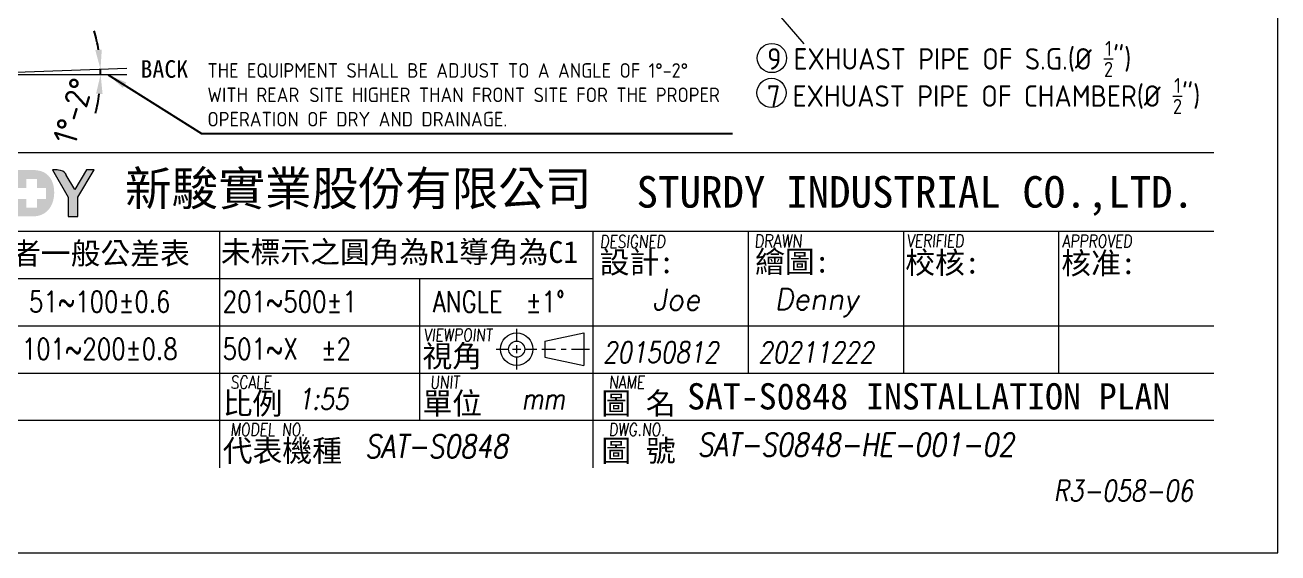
# Model space of a CAD drawing. Header units: millimetres. Extents: x -96603 to 124772, y -7961 to 34801.
# Drawn here: x 9386 to 15811, y 0 to 2709 of the extents above; entities that cross this region are included whole.
import ezdxf

# ---------------------------------------------------------------- set-up
doc = ezdxf.new("R2010")
doc.units = ezdxf.units.MM
doc.layers.get('0').update_dxf_attribs({"lineweight": 15})
for name, color, linetype, lineweight in [('D', 3, 'Continuous', 13), ('F', 7, 'Continuous', 15), ('T', 4, 'Continuous', 15)]:
    doc.layers.add(name, color=color, linetype=linetype, lineweight=lineweight)
doc.styles.get("Standard").update_dxf_attribs({"font": 'KAIU.TTF'})
doc.styles.add('STU25', font='isocp2.shx')
doc.styles.add('Text', font='romans.shx', dxfattribs={"width": 0.8, "oblique": 10})
doc.dimstyles.new('STU25', dxfattribs={"dimscale": 50, "dimtxt": 2.5, "dimasz": 2, "dimexe": 0.6, "dimexo": 1, "dimgap": 1, "dimtad": 1, "dimdsep": 46, "dimtxsty": 'STU25', "dimcen": 2, "dimazin": 2, "dimtfac": 1, "dimtmove": 0, "dimatfit": 3, "dimfxl": 0, "dimtolj": 1, "dimtzin": 0, "dimarcsym": 0})
doc.dimstyles.new('STU25$7', dxfattribs={"dimscale": 50, "dimtxt": 2.5, "dimasz": 2, "dimexe": 1.25, "dimexo": 0.625, "dimgap": 1, "dimtad": 1, "dimdec": 4, "dimdsep": 46, "dimtxsty": 'STU25', "dimcen": 2.5, "dimazin": 2, "dimtfac": 1, "dimtdec": 4, "dimtmove": 0, "dimatfit": 3, "dimfxl": 0, "dimtolj": 1, "dimtzin": 0, "dimarcsym": 0})

# ---------------------------------------------------------------- blocks, each defined once
blk = doc.blocks.new('新駿LOGO')
at = {"layer": 'F'}
h = blk.add_hatch(color=256, dxfattribs=at)
edge = h.paths.add_edge_path()
edge.add_spline(control_points=[(-514.87, -439.2), (-514.87, -439.2), (-514.87, -443.62), (-514.87, -443.62)], knot_values=[0, 0, 0, 0, 1, 1, 1, 1], degree=3, periodic=0)
edge.add_spline(control_points=[(-514.87, -443.62), (-514.87, -443.62), (-513.05, -443.62), (-513.05, -443.62)], knot_values=[8, 8, 8, 8, 9, 9, 9, 9], degree=3, periodic=0)
edge.add_spline(control_points=[(-513.05, -443.62), (-512.51, -443.62), (-512.09, -443.52), (-511.79, -443.32)], knot_values=[7, 7, 7, 7, 8, 8, 8, 8], degree=3, periodic=0)
edge.add_spline(control_points=[(-511.79, -443.32), (-511.48, -443.12), (-511.25, -442.85), (-511.09, -442.5)], knot_values=[6, 6, 6, 6, 7, 7, 7, 7], degree=3, periodic=0)
edge.add_spline(control_points=[(-511.09, -442.5), (-510.93, -442.15), (-510.85, -441.76), (-510.85, -441.32)], knot_values=[5, 5, 5, 5, 6, 6, 6, 6], degree=3, periodic=0)
edge.add_spline(control_points=[(-510.85, -441.32), (-510.85, -440.87), (-510.93, -440.49), (-511.1, -440.17)], knot_values=[4, 4, 4, 4, 5, 5, 5, 5], degree=3, periodic=0)
edge.add_spline(control_points=[(-511.1, -440.17), (-511.27, -439.85), (-511.49, -439.61), (-511.78, -439.45)], knot_values=[3, 3, 3, 3, 4, 4, 4, 4], degree=3, periodic=0)
edge.add_spline(control_points=[(-511.78, -439.45), (-512.06, -439.29), (-512.46, -439.2), (-512.97, -439.2)], knot_values=[2, 2, 2, 2, 3, 3, 3, 3], degree=3, periodic=0)
edge.add_spline(control_points=[(-512.97, -439.2), (-512.97, -439.2), (-514.87, -439.2), (-514.87, -439.2)], knot_values=[1, 1, 1, 1, 2, 2, 2, 2], degree=3, periodic=0)
h.paths.add_polyline_path([(-514.34, -441.95), (-513.51, -441.95), (-513.51, -442.77), (-512.48, -442.77), (-512.48, -441.95), (-511.64, -441.95), (-511.64, -440.92), (-512.48, -440.92), (-512.48, -440.07), (-513.51, -440.07), (-513.51, -440.92), (-514.34, -440.92)], flags=16)
h = blk.add_hatch(color=256, dxfattribs=at)
edge = h.paths.add_edge_path()
edge.add_spline(control_points=[(-509.51, -443.62), (-509.51, -443.62), (-509.51, -441.77), (-509.51, -441.77), (-509.51, -441.77), (-511, -439.2), (-511, -439.2), (-511, -439.2), (-510.64, -439.2), (-510.64, -439.2), (-510.64, -439.2), (-510.3, -439.19), (-510.04, -439.32), (-509.79, -439.45), (-509.71, -439.68), (-509.71, -439.68), (-509.71, -439.68), (-508.9, -441.07), (-508.9, -441.07), (-508.9, -441.07), (-507.78, -439.2), (-507.78, -439.2), (-507.78, -439.2), (-507.05, -439.2), (-507.05, -439.2), (-507.05, -439.2), (-508.59, -441.77), (-508.59, -441.77), (-508.59, -441.77), (-508.59, -443.62), (-508.59, -443.62), (-508.59, -443.62), (-509.51, -443.62), (-509.51, -443.62)], knot_values=[0, 0, 0, 0, 1, 1, 1, 2, 2, 2, 3, 3, 3, 4, 4, 4, 5, 5, 5, 6, 6, 6, 7, 7, 7, 8, 8, 8, 9, 9, 9, 10, 10, 10, 11, 11, 11, 11], degree=3, periodic=0)
at = {"layer": 'F', "lineweight": 0}
blk.add_open_spline([(-509.51, -443.62), (-509.51, -443.62), (-509.51, -441.77), (-509.51, -441.77), (-509.51, -441.77), (-511, -439.2), (-511, -439.2), (-511, -439.2), (-510.64, -439.2), (-510.64, -439.2), (-510.64, -439.2), (-510.3, -439.19), (-510.04, -439.32), (-509.79, -439.45), (-509.71, -439.68), (-509.71, -439.68), (-509.71, -439.68), (-508.9, -441.07), (-508.9, -441.07), (-508.9, -441.07), (-507.78, -439.2), (-507.78, -439.2), (-507.78, -439.2), (-507.05, -439.2), (-507.05, -439.2), (-507.05, -439.2), (-508.59, -441.77), (-508.59, -441.77), (-508.59, -441.77), (-508.59, -443.62), (-508.59, -443.62), (-508.59, -443.62), (-509.51, -443.62), (-509.51, -443.62)], degree=3, knots=[0, 0, 0, 0, 1, 1, 1, 2, 2, 2, 3, 3, 3, 4, 4, 4, 5, 5, 5, 6, 6, 6, 7, 7, 7, 8, 8, 8, 9, 9, 9, 10, 10, 10, 11, 11, 11, 11], dxfattribs=at)
at = {"attachment_point": 1, "style": 'STU25'}
for s, insert, char_height in [('{\\f標楷體|b0|i0|c136|p65;新駿實業股份有限公司}', (-504.12, -439.33), 3.25), ('{\\f標楷體|b0|i0|c136|p65;STURDY\\H0.9667x; \\H1.034x;INDUSTRIAL CO.,LTD.}', (-455.51, -439.78), 3)]:
    blk.add_mtext(s, dxfattribs=dict(at, insert=insert, char_height=char_height))
blk = doc.blocks.new('*D17')
at = {"layer": 'D', "color": 0, "lineweight": -2}
for start, end in [(9.48914, 16.97828), (0, 2), (345.02172, 352.51086)]:
    blk.add_arc((9008, 2455.7), 765.6, start, end, dxfattribs=at)
at = {"layer": 'D', "color": 0}
for points in [[(9779.7, 2583.6), (9746.5, 2580.2), (9773.1, 2482.4)], [(9750.4, 2357), (9783.7, 2354.8), (9773.6, 2455.7)]]:
    blk.add_solid(points, dxfattribs=at)
at = {"layer": 'Defpoints', "color": 0}
for p in [(9008, 2455.7), (9008, 2455.7), (9773.4, 2473.5), (9908.4, 2487.1), (9909, 2455.7)]:
    blk.add_point(p, dxfattribs=at)
at = {"layer": 'D', "color": 0, "insert": (9633.6, 2268.3), "char_height": 125, "attachment_point": 5, "rotation": 73.3286, "style": 'STU25'}
blk.add_mtext('\\A1;1%%D-2%%D', dxfattribs=at)

msp = doc.modelspace()

# ---------------------------------------------------------------- linework, layer by layer
for q in [(9908.418, 2487.113), (9908.966, 2455.668)]:
    msp.add_line((9007.966, 2455.668), q)
at = {"layer": 'D'}
msp.add_line((12672.039, 3437.649), (13379.54, 2612.183), dxfattribs=at)
for centre in [(13216.063, 2539.987), (13213.895, 2361.117)]:
    msp.add_circle(centre, 75, dxfattribs=at)
at = {"layer": 'F', "color": 7}
for p, q in [((8413.291, 2055.388), (15482.348, 2055.388)), ((8413.291, 1650.671), (15482.348, 1650.671)), ((10382.914, 1650.671), (10382.914, 436.52)), ((13094.518, 1650.671), (13094.518, 922.181)), ((13890.461, 1650.671), (13890.461, 922.181)), ((14686.404, 1650.671), (14686.404, 922.181)), ((8413.291, 1407.841), (12298.574, 1407.841)), ((11408.197, 1407.841), (11408.197, 679.35)), ((8413.291, 1165.011), (15482.348, 1165.011)), ((11597.065, 1165.011), (15482.348, 1165.011)), ((12298.574, 1165.011), (15482.348, 1165.011)), ((8413.291, 922.181), (15482.348, 922.181)), ((15482.348, 679.35), (8413.291, 679.35))]:
    msp.add_line(p, q, dxfattribs=at)
at = {"layer": 'F'}
msp.add_line((12298.574, 1650.671), (12298.574, 436.52), dxfattribs=at)
at = {"layer": 'F', "color": 0}
for p, q in [((11907.125, 1150.25), (11907.125, 1087.007)), ((12051.359, 1087.007), (12252.317, 1129.068)), ((12252.317, 1129.068), (12252.317, 962.694)), ((11802.757, 1045.881), (11865.999, 1045.881)), ((11886.34, 1045.881), (11927.911, 1045.881)), ((11907.125, 1066.667), (11907.125, 1025.095)), ((11948.252, 1045.881), (12010.134, 1045.881)), ((12035.832, 1045.881), (12107.053, 1045.881)), ((12051.359, 1087.007), (12051.359, 1004.755)), ((12135.771, 1045.881), (12161.043, 1045.881)), ((12188.131, 1045.881), (12280.854, 1045.881)), ((11907.125, 1004.755), (11907.125, 941.512)), ((12051.359, 1004.755), (12252.317, 962.694))]:
    msp.add_line(p, q, dxfattribs=at)
at = {"layer": 'F', "color": 6}
msp.add_lwpolyline([(0, 11116.226), (0, 0), (15810.943, 0), (15810.943, 11116.226)], close=True, dxfattribs=at)
at = {"layer": 'F', "color": 0}
for radius in [83.187, 41.126]:
    msp.add_circle((11907.125, 1045.881), radius, dxfattribs=at)

# ---------------------------------------------------------------- block references
at = {"xscale": 53.9622641509434, "yscale": 53.9622641509434, "zscale": 53.9622641509434}
msp.add_blockref('新駿LOGO', (37102.271, 25665.579), dxfattribs=at)

# ---------------------------------------------------------------- texts
at = {"layer": 'D', "color": 4}
msp.add_text('SAT-S0848 INSTALLATION PLAN', height=134.90566, dxfattribs=at).set_placement((12781.346, 736.277))
at = {"layer": 'D', "attachment_point": 1}
for s, insert, char_height in [('\\A1;{\\Fisocp2.shx;9 EXHUAST PIPE OF S.G.(%%C \\H0.7x;\\S1/2;\\H1.429x;")}', (13191.682, 2627.892), 110), ('{\\f標楷體|b0|i0|c136|p2;BACK}', (9978.039, 2528.713), 90), ('{\\Fisocp2.shx;\\C3;THE EQUIPMENT SHALL BE ADJUST TO A ANGLE OF 1%%d-2%%d\\PWITH REAR\\f標楷體|b0|i0|c136|p2; \\Fisocp2.shx;SITE HIGHER THAN FRONT SITE FOR THE PROPER \\POPERATION OF DRY AND DRAINAGE.}', (10321.313, 2513.638), 75), ('\\A1;{\\Fisocp2.shx;7 EXHUAST PIPE OF CHAMBER(%%C \\H0.7x;\\S1/2;\\H1.429x;")}', (13190.604, 2437.299), 110)]:
    msp.add_mtext(s, dxfattribs=dict(at, insert=insert, char_height=char_height))
at = {"layer": 'F', "lineweight": -3}
for s, height, p in [('未標註者一般公差表', 112.0118, (8856.026, 1481.277)), ('未標示之圓角為R1導角為C1', 112.01183, (10389.906, 1488.53)), ('設計:', 112.0118, (12332.504, 1435.754)), ('繪圖:', 112.0118, (13129.902, 1438.829)), ('校核:', 112.0118, (13899.937, 1434.046)), ('核准:', 112.0118, (14699.965, 1431.047)), ('視角', 112.0118, (11424.112, 954.562)), ('比例', 112.0118, (10399.976, 711.732)), ('單位', 112.0118, (11424.112, 711.732)), ('圖 名', 112.0118, (12341.119, 711.732)), ('代表機種', 112.0118, (10399.976, 468.901)), ('圖 號', 112.0118, (12341.119, 468.901))]:
    msp.add_text(s, height=height, dxfattribs=at).set_placement(p)
at = {"layer": 'F', "color": 1, "lineweight": 15, "style": 'Text', "oblique": 5, "width": 0.8}
for s, height, p in [('DESIGNED', 64.7547, (12334.035, 1565.553)), ('DRAWN', 67.2071, (13125.416, 1566.756)), ('VERIFIED', 64.7547, (13907.194, 1569.763)), ('APPROVED', 64.7547, (14704.729, 1568.266)), ('VIEWPOINT', 64.7547, (11430.756, 1086.271)), ('SCALE', 64.7547, (10438.372, 843.44)), ('UNIT', 64.7547, (11462.508, 843.44)), ('NAME', 64.7547, (12379.515, 843.44)), ('MODEL NO.', 64.7547, (10438.372, 600.61)), ('DWG.NO.', 64.7547, (12379.515, 600.61))]:
    msp.add_text(s, height=height, dxfattribs=at).set_placement(p)
at = {"layer": 'F', "lineweight": 20, "style": 'Text', "width": 0.8}
for s, height, p in [('51~100±0.6', 107.9245, (9406.511, 1236.362)), ('201~500±1', 107.9245, (10399.548, 1236.362)), ('ANGLE  ±1%%D', 107.92453, (11476.48, 1236.362)), ('101~200±0.8', 107.92453, (9369.309, 993.532)), ('501~X  ±2', 107.9245, (10399.548, 993.532))]:
    msp.add_text(s, height=height, dxfattribs=at).set_placement(p)
at = {"layer": 'T', "lineweight": 20, "style": 'Text', "oblique": 10}
for s, p in [('Joe', (12603.207, 1246.781)), ('Denny', (13229.237, 1248.546))]:
    msp.add_text(s, height=107.9245, dxfattribs=at).set_placement(p)
at = {"layer": 'T', "lineweight": 20, "style": 'Text', "oblique": 10, "width": 0.8}
for s, height, p in [('20150812', 107.9245, (12349.956, 976.368)), ('20211222', 107.9245, (13145.899, 976.368)), ('1:55', 107.9245, (10784.682, 736.732)), ('mm', 107.9245, (11931.82, 737.038)), ('SAT-S0848', 118.717, (11128.794, 487.783)), ('SAT-S0848-HE-001-02', 118.71698, (12834.055, 496.668))]:
    msp.add_text(s, height=height, dxfattribs=at).set_placement(p)
at = {"layer": 'T', "linetype": 'Continuous', "lineweight": 20, "insert": (14660.744, 374.166), "char_height": 107.9245, "attachment_point": 1, "style": 'Text'}
msp.add_mtext('R3-058-06', dxfattribs=at)

# ---------------------------------------------------------------- dimensions: what is measured, and where the dimension line sits
at = {"layer": 'D'}
dim = msp.add_angular_dim_2l(base=(9773.355, 2473.483), line1=((9007.966, 2455.668), (9908.966, 2455.668)), line2=((9007.966, 2455.668), (9908.418, 2487.113)), text='1%%D-2%%D', dimstyle='STU25', override={"dimtxsty": 'STU25'}, dxfattribs=at)
dim.commit()
dim.dimension.update_dxf_attribs({"geometry": '*D17', "text_midpoint": (9741.381, 2236.032), "dimtype": 162})

# ---------------------------------------------------------------- leaders
msp.add_leader([(9811.909, 2453.883), (10291.351, 2152.968), (13013.321, 2152.968)], dimstyle='STU25$7', override={"dimgap": 1, "dimtad": 0}, dxfattribs=at)

doc.saveas('drawing.dxf')
